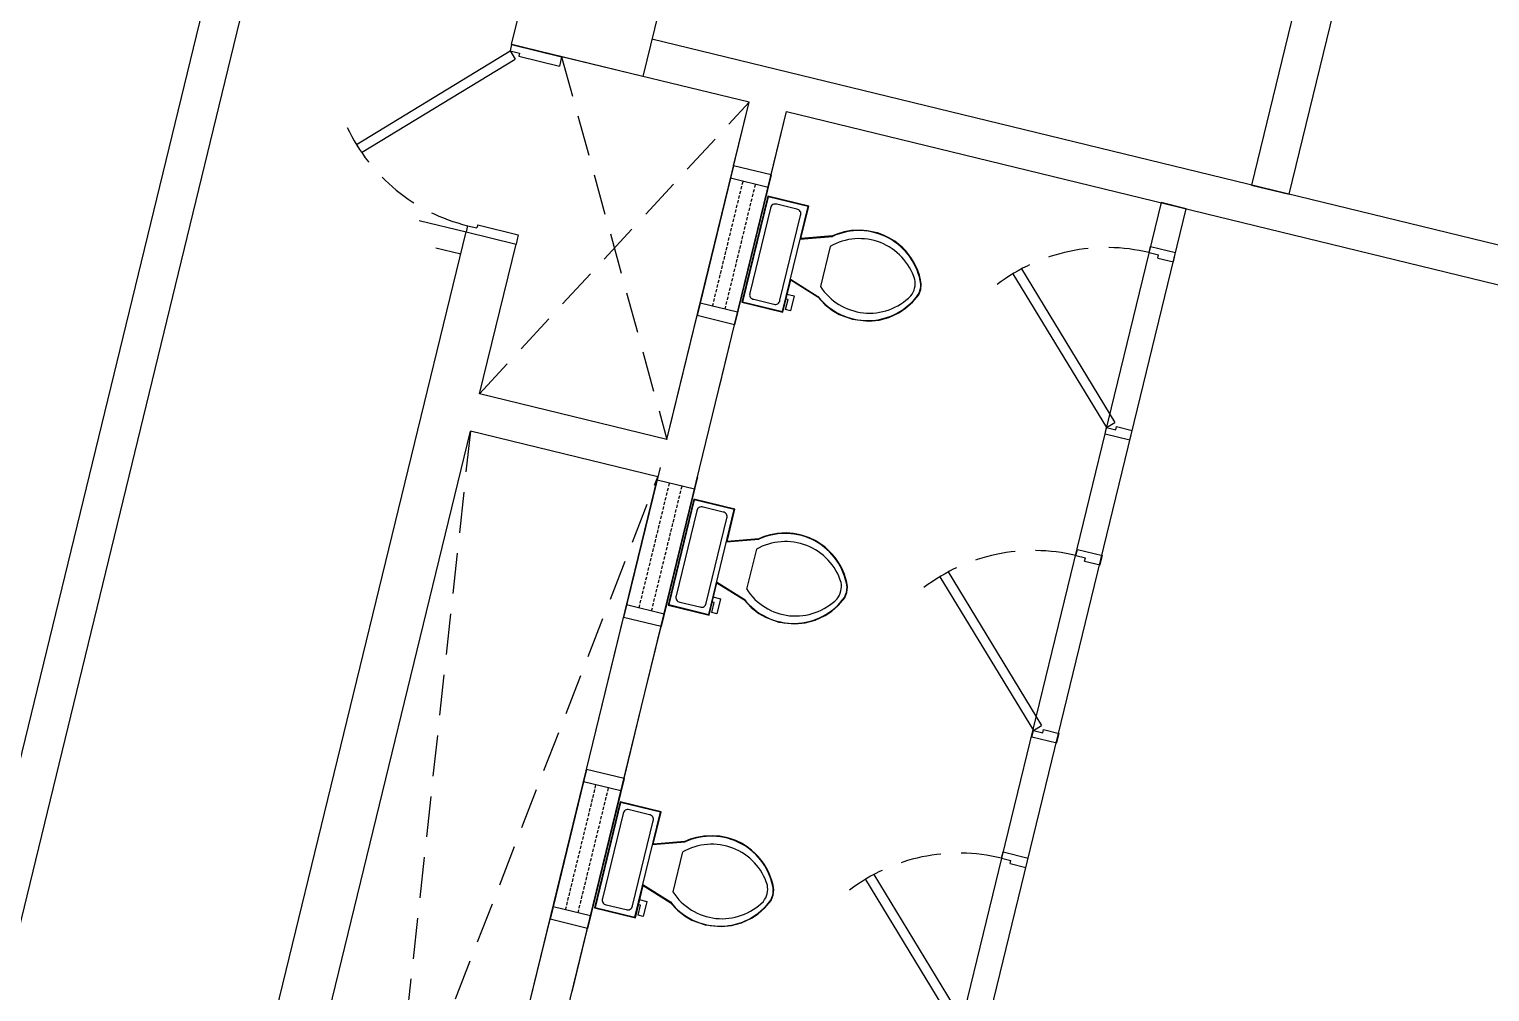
# Model space of a CAD drawing. Header units: feet. Extents: x 50754 to 76410, y 49660 to 67674.
# Drawn here: x 65996.9 to 66224.1, y 58170.2 to 58320 of the extents above; entities that cross this region are included whole.
import ezdxf

# ---------------------------------------------------------------- set-up
doc = ezdxf.new("R2010")
doc.units = ezdxf.units.FT
for name, pattern in [('Amconstr', [9999, 9999, 0]), ('DASHED', [0.75, 0.5, -0.25]), ('HIDDEN', [9.525, 6.35, -3.175])]:
    doc.linetypes.add(name, pattern=pattern)
for name, color, linetype in [('COL', 6, 'Continuous'), ('F--BLOCKWALL-1', 2, 'Continuous'), ('F--BLOCKWALL-3', 253, 'Continuous'), ('FOOTPATH', 1, 'Continuous'), ('H--CLADDING-1', 1, 'Continuous'), ('L--DOORS-1', 1, 'Continuous'), ('M--STAIR IDD', 1, 'HIDDEN'), ('W--ELE-1', 2, 'Continuous'), ('WALL', 4, 'Continuous')]:
    doc.layers.add(name, color=color, linetype=linetype)
doc.layers.add('F--BLOCKWALL-2', color=3, linetype='Continuous', plot=False)

# ---------------------------------------------------------------- blocks, each defined once
blk = doc.blocks.new('A$C2b783d29')
at = {"color": 253}
for p, q in [((436, 1650.9), (419.04, 1650.9)), ((419.04, 1650.9), (419.04, 1644.34)), ((435.92, 1650.82), (419.12, 1650.82)), ((419.12, 1650.82), (419.12, 1644.42)), ((434.32, 1650.02), (420.72, 1650.02)), ((435.92, 1644.42), (435.92, 1650.82)), ((436, 1644.34), (436, 1650.9)), ((484.48, 1650.9), (467.52, 1650.9)), ((467.52, 1650.9), (467.52, 1644.34)), ((484.4, 1650.82), (467.6, 1650.82)), ((467.6, 1650.82), (467.6, 1644.42)), ((482.8, 1650.02), (469.2, 1650.02)), ((484.4, 1644.42), (484.4, 1650.82)), ((484.48, 1644.34), (484.48, 1650.9)), ((532.99, 1650.9), (516.03, 1650.9)), ((516.03, 1650.9), (516.03, 1644.34)), ((532.91, 1650.82), (516.11, 1650.82)), ((516.11, 1650.82), (516.11, 1644.42)), ((531.31, 1650.02), (517.71, 1650.02)), ((532.91, 1644.42), (532.91, 1650.82)), ((532.99, 1644.34), (532.99, 1650.9)), ((419.92, 1649.22), (419.92, 1646.02)), ((435.12, 1646.02), (435.12, 1649.22)), ((468.4, 1649.22), (468.4, 1646.02)), ((483.6, 1646.02), (483.6, 1649.22)), ((516.91, 1649.22), (516.91, 1646.02)), ((532.11, 1646.02), (532.11, 1649.22)), ((420.72, 1645.22), (434.32, 1645.22)), ((469.2, 1645.22), (482.8, 1645.22)), ((517.71, 1645.22), (531.31, 1645.22)), ((419.04, 1644.34), (424.2, 1644.34)), ((419.12, 1644.42), (435.92, 1644.42)), ((419.52, 1644.02), (421.12, 1644.02)), ((419.52, 1643.22), (419.52, 1644.02)), ((421.92, 1643.22), (419.52, 1643.22)), ((421.12, 1644.02), (421.12, 1644.42)), ((421.92, 1644.42), (421.92, 1643.22)), ((424.2, 1644.34), (422.64, 1639.65)), ((424.32, 1644.42), (422.72, 1639.62)), ((430.72, 1644.42), (432.32, 1639.62)), ((432.39, 1639.65), (430.83, 1644.34)), ((430.83, 1644.34), (436, 1644.34)), ((467.52, 1644.34), (472.69, 1644.34)), ((467.6, 1644.42), (484.4, 1644.42)), ((468, 1644.02), (469.6, 1644.02)), ((468, 1643.22), (468, 1644.02)), ((470.4, 1643.22), (468, 1643.22)), ((469.6, 1644.02), (469.6, 1644.42)), ((470.4, 1644.42), (470.4, 1643.22)), ((472.69, 1644.34), (471.13, 1639.65)), ((472.8, 1644.42), (471.2, 1639.62)), ((479.2, 1644.42), (480.8, 1639.62)), ((480.87, 1639.65), (479.31, 1644.34)), ((479.31, 1644.34), (484.48, 1644.34)), ((516.03, 1644.34), (521.2, 1644.34)), ((516.11, 1644.42), (532.91, 1644.42)), ((516.51, 1644.02), (518.11, 1644.02)), ((516.51, 1643.22), (516.51, 1644.02)), ((518.91, 1643.22), (516.51, 1643.22)), ((518.11, 1644.02), (518.11, 1644.42)), ((518.91, 1644.42), (518.91, 1643.22)), ((521.2, 1644.34), (519.64, 1639.65)), ((521.31, 1644.42), (519.71, 1639.62)), ((527.71, 1644.42), (529.31, 1639.62)), ((529.38, 1639.65), (527.82, 1644.34)), ((527.82, 1644.34), (532.99, 1644.34)), ((421.72, 1638.26), (421.1, 1636.89)), ((422.64, 1639.65), (421.72, 1638.26)), ((430.72, 1639.62), (424.32, 1639.62)), ((432.91, 1638.93), (432.39, 1639.65)), ((433.43, 1638.05), (432.91, 1638.93)), ((433.89, 1637.01), (433.43, 1638.05)), ((470.21, 1638.26), (469.59, 1636.89)), ((471.13, 1639.65), (470.21, 1638.26)), ((479.2, 1639.62), (472.8, 1639.62)), ((481.4, 1638.93), (480.87, 1639.65)), ((481.91, 1638.05), (481.4, 1638.93)), ((482.37, 1637.01), (481.91, 1638.05)), ((518.71, 1638.26), (518.1, 1636.89)), ((519.64, 1639.65), (518.71, 1638.26)), ((527.71, 1639.62), (521.31, 1639.62)), ((529.9, 1638.93), (529.38, 1639.65)), ((530.42, 1638.05), (529.9, 1638.93)), ((530.88, 1637.01), (530.42, 1638.05)), ((421.1, 1636.89), (420.76, 1635.74)), ((434.28, 1635.7), (433.89, 1637.01)), ((469.59, 1636.89), (469.25, 1635.74)), ((482.76, 1635.7), (482.37, 1637.01)), ((518.1, 1636.89), (517.76, 1635.74)), ((531.27, 1635.7), (530.88, 1637.01)), ((420.76, 1635.74), (420.52, 1633.55)), ((420.52, 1633.55), (420.84, 1631.06)), ((434.46, 1634.6), (434.28, 1635.7)), ((434.5, 1633.55), (434.46, 1634.6)), ((434.5, 1632.97), (434.5, 1633.55)), ((469.25, 1635.74), (469, 1633.55)), ((469, 1633.55), (469.32, 1631.06)), ((482.95, 1634.6), (482.76, 1635.7)), ((482.99, 1633.55), (482.95, 1634.6)), ((482.99, 1632.97), (482.99, 1633.55)), ((517.76, 1635.74), (517.51, 1633.55)), ((517.51, 1633.55), (517.83, 1631.06)), ((531.45, 1634.6), (531.27, 1635.7)), ((531.49, 1633.55), (531.45, 1634.6)), ((531.49, 1632.97), (531.49, 1633.55)), ((434.19, 1631.06), (434.39, 1631.99)), ((434.39, 1631.99), (434.5, 1632.97)), ((482.68, 1631.06), (482.88, 1631.99)), ((482.88, 1631.99), (482.99, 1632.97)), ((531.19, 1631.06), (531.39, 1631.99)), ((531.39, 1631.99), (531.49, 1632.97)), ((420.84, 1631.06), (421.39, 1629.51)), ((421.39, 1629.51), (422.15, 1628.13)), ((433.17, 1628.59), (433.54, 1629.29)), ((433.54, 1629.29), (433.87, 1630.05)), ((433.87, 1630.05), (434.19, 1631.06)), ((469.32, 1631.06), (469.88, 1629.51)), ((469.88, 1629.51), (470.63, 1628.13)), ((481.65, 1628.59), (482.03, 1629.29)), ((482.03, 1629.29), (482.36, 1630.05)), ((482.36, 1630.05), (482.68, 1631.06)), ((517.83, 1631.06), (518.38, 1629.51)), ((518.38, 1629.51), (519.14, 1628.13)), ((530.16, 1628.59), (530.54, 1629.29)), ((530.54, 1629.29), (530.87, 1630.05)), ((530.87, 1630.05), (531.19, 1631.06)), ((422.15, 1628.13), (423.22, 1626.79)), ((423.22, 1626.79), (424.14, 1625.93)), ((431.24, 1626.23), (431.88, 1626.86)), ((431.88, 1626.86), (432.35, 1627.4)), ((432.35, 1627.4), (432.81, 1628.03)), ((432.81, 1628.03), (433.17, 1628.59)), ((470.63, 1628.13), (471.71, 1626.79)), ((471.71, 1626.79), (472.63, 1625.93)), ((479.73, 1626.23), (480.37, 1626.86)), ((480.37, 1626.86), (480.84, 1627.4)), ((480.84, 1627.4), (481.3, 1628.03)), ((481.3, 1628.03), (481.65, 1628.59)), ((519.14, 1628.13), (520.21, 1626.79)), ((520.21, 1626.79), (521.14, 1625.93)), ((528.23, 1626.23), (528.87, 1626.86)), ((528.87, 1626.86), (529.35, 1627.4)), ((529.35, 1627.4), (529.81, 1628.03)), ((529.81, 1628.03), (530.16, 1628.59)), ((424.14, 1625.93), (425.3, 1625.13)), ((425.3, 1625.13), (426.66, 1624.45)), ((426.66, 1624.45), (427.52, 1624.34)), ((427.52, 1624.34), (428.37, 1624.45)), ((428.37, 1624.45), (429, 1624.73)), ((429, 1624.73), (429.66, 1625.08)), ((429.66, 1625.08), (430.27, 1625.47)), ((430.27, 1625.47), (430.8, 1625.86)), ((430.8, 1625.86), (431.24, 1626.23)), ((472.63, 1625.93), (473.78, 1625.13)), ((473.78, 1625.13), (475.14, 1624.45)), ((475.14, 1624.45), (476, 1624.34)), ((476, 1624.34), (476.86, 1624.45)), ((476.86, 1624.45), (477.49, 1624.73)), ((477.49, 1624.73), (478.14, 1625.08)), ((478.14, 1625.08), (478.76, 1625.47)), ((478.76, 1625.47), (479.29, 1625.86)), ((479.29, 1625.86), (479.73, 1626.23)), ((521.14, 1625.93), (522.29, 1625.13)), ((522.29, 1625.13), (523.65, 1624.45)), ((523.65, 1624.45), (524.51, 1624.34)), ((524.51, 1624.34), (525.37, 1624.45)), ((525.37, 1624.45), (525.99, 1624.73)), ((525.99, 1624.73), (526.65, 1625.08)), ((526.65, 1625.08), (527.27, 1625.47)), ((527.27, 1625.47), (527.8, 1625.86)), ((527.8, 1625.86), (528.23, 1626.23))]:
    blk.add_line(p, q, dxfattribs=at)
at = {"color": 253, "linetype": 'ByBlock'}
for p, q in [((436, 1650.9), (419.04, 1650.9)), ((419.04, 1650.9), (419.04, 1644.34)), ((436, 1644.34), (436, 1650.9)), ((484.48, 1650.9), (467.52, 1650.9)), ((467.52, 1650.9), (467.52, 1644.34)), ((484.48, 1644.34), (484.48, 1650.9)), ((532.99, 1650.9), (516.03, 1650.9)), ((516.03, 1650.9), (516.03, 1644.34)), ((532.99, 1644.34), (532.99, 1650.9)), ((419.04, 1644.34), (424.2, 1644.34)), ((424.2, 1644.34), (422.64, 1639.65)), ((432.39, 1639.65), (430.83, 1644.34)), ((430.83, 1644.34), (436, 1644.34)), ((467.52, 1644.34), (472.69, 1644.34)), ((472.69, 1644.34), (471.13, 1639.65)), ((480.87, 1639.65), (479.31, 1644.34)), ((479.31, 1644.34), (484.48, 1644.34)), ((516.03, 1644.34), (521.2, 1644.34)), ((521.2, 1644.34), (519.64, 1639.65)), ((529.38, 1639.65), (527.82, 1644.34)), ((527.82, 1644.34), (532.99, 1644.34)), ((421.72, 1638.26), (421.1, 1636.89)), ((422.64, 1639.65), (421.72, 1638.26)), ((432.91, 1638.93), (432.39, 1639.65)), ((433.43, 1638.05), (432.91, 1638.93)), ((433.89, 1637.01), (433.43, 1638.05)), ((470.21, 1638.26), (469.59, 1636.89)), ((471.13, 1639.65), (470.21, 1638.26)), ((481.4, 1638.93), (480.87, 1639.65)), ((481.91, 1638.05), (481.4, 1638.93)), ((482.37, 1637.01), (481.91, 1638.05)), ((518.71, 1638.26), (518.1, 1636.89)), ((519.64, 1639.65), (518.71, 1638.26)), ((529.9, 1638.93), (529.38, 1639.65)), ((530.42, 1638.05), (529.9, 1638.93)), ((530.88, 1637.01), (530.42, 1638.05)), ((421.1, 1636.89), (420.76, 1635.74)), ((434.28, 1635.7), (433.89, 1637.01)), ((469.59, 1636.89), (469.25, 1635.74)), ((482.76, 1635.7), (482.37, 1637.01)), ((518.1, 1636.89), (517.76, 1635.74)), ((531.27, 1635.7), (530.88, 1637.01)), ((420.76, 1635.74), (420.52, 1633.55)), ((420.52, 1633.55), (420.84, 1631.06)), ((434.46, 1634.6), (434.28, 1635.7)), ((434.5, 1633.55), (434.46, 1634.6)), ((434.5, 1632.97), (434.5, 1633.55)), ((469.25, 1635.74), (469, 1633.55)), ((469, 1633.55), (469.32, 1631.06)), ((482.95, 1634.6), (482.76, 1635.7)), ((482.99, 1633.55), (482.95, 1634.6)), ((482.99, 1632.97), (482.99, 1633.55)), ((517.76, 1635.74), (517.51, 1633.55)), ((517.51, 1633.55), (517.83, 1631.06)), ((531.45, 1634.6), (531.27, 1635.7)), ((531.49, 1633.55), (531.45, 1634.6)), ((531.49, 1632.97), (531.49, 1633.55)), ((434.19, 1631.06), (434.39, 1631.99)), ((434.39, 1631.99), (434.5, 1632.97)), ((482.68, 1631.06), (482.88, 1631.99)), ((482.88, 1631.99), (482.99, 1632.97)), ((531.19, 1631.06), (531.39, 1631.99)), ((531.39, 1631.99), (531.49, 1632.97)), ((420.84, 1631.06), (421.39, 1629.51)), ((421.39, 1629.51), (422.15, 1628.13)), ((433.17, 1628.59), (433.54, 1629.29)), ((433.54, 1629.29), (433.87, 1630.05)), ((433.87, 1630.05), (434.19, 1631.06)), ((469.32, 1631.06), (469.88, 1629.51)), ((469.88, 1629.51), (470.63, 1628.13)), ((481.65, 1628.59), (482.03, 1629.29)), ((482.03, 1629.29), (482.36, 1630.05)), ((482.36, 1630.05), (482.68, 1631.06)), ((517.83, 1631.06), (518.38, 1629.51)), ((518.38, 1629.51), (519.14, 1628.13)), ((530.16, 1628.59), (530.54, 1629.29)), ((530.54, 1629.29), (530.87, 1630.05)), ((530.87, 1630.05), (531.19, 1631.06)), ((422.15, 1628.13), (423.22, 1626.79)), ((423.22, 1626.79), (424.14, 1625.93)), ((431.24, 1626.23), (431.88, 1626.86)), ((431.88, 1626.86), (432.35, 1627.4)), ((432.35, 1627.4), (432.81, 1628.03)), ((432.81, 1628.03), (433.17, 1628.59)), ((470.63, 1628.13), (471.71, 1626.79)), ((471.71, 1626.79), (472.63, 1625.93)), ((479.73, 1626.23), (480.37, 1626.86)), ((480.37, 1626.86), (480.84, 1627.4)), ((480.84, 1627.4), (481.3, 1628.03)), ((481.3, 1628.03), (481.65, 1628.59)), ((519.14, 1628.13), (520.21, 1626.79)), ((520.21, 1626.79), (521.14, 1625.93)), ((528.23, 1626.23), (528.87, 1626.86)), ((528.87, 1626.86), (529.35, 1627.4)), ((529.35, 1627.4), (529.81, 1628.03)), ((529.81, 1628.03), (530.16, 1628.59)), ((424.14, 1625.93), (425.3, 1625.13)), ((425.3, 1625.13), (426.66, 1624.45)), ((426.66, 1624.45), (427.52, 1624.34)), ((427.52, 1624.34), (428.37, 1624.45)), ((428.37, 1624.45), (429, 1624.73)), ((429, 1624.73), (429.66, 1625.08)), ((429.66, 1625.08), (430.27, 1625.47)), ((430.27, 1625.47), (430.8, 1625.86)), ((430.8, 1625.86), (431.24, 1626.23)), ((472.63, 1625.93), (473.78, 1625.13)), ((473.78, 1625.13), (475.14, 1624.45)), ((475.14, 1624.45), (476, 1624.34)), ((476, 1624.34), (476.86, 1624.45)), ((476.86, 1624.45), (477.49, 1624.73)), ((477.49, 1624.73), (478.14, 1625.08)), ((478.14, 1625.08), (478.76, 1625.47)), ((478.76, 1625.47), (479.29, 1625.86)), ((479.29, 1625.86), (479.73, 1626.23)), ((521.14, 1625.93), (522.29, 1625.13)), ((522.29, 1625.13), (523.65, 1624.45)), ((523.65, 1624.45), (524.51, 1624.34)), ((524.51, 1624.34), (525.37, 1624.45)), ((525.37, 1624.45), (525.99, 1624.73)), ((525.99, 1624.73), (526.65, 1625.08)), ((526.65, 1625.08), (527.27, 1625.47)), ((527.27, 1625.47), (527.8, 1625.86)), ((527.8, 1625.86), (528.23, 1626.23))]:
    blk.add_line(p, q, dxfattribs=at)
at = {"color": 253, "linetype": 'HIDDEN'}
for centre, start, end in [((545.5, 1695.18), 128.8494, 180), ((413.51, 1591.18), 0, 51.1506), ((462, 1591.08), 0, 51.1506), ((510.5, 1591.18), 0, 51.1506)]:
    blk.add_arc(centre, 28, start, end, dxfattribs=at)
at = {"color": 253}
for centre, radius, start, end in [((420.62, 1649.32), 0.707, 81.8699, 188.1301), ((434.42, 1649.32), 0.707, 351.8699, 98.1301), ((469.1, 1649.32), 0.707, 81.8699, 188.1301), ((482.9, 1649.32), 0.707, 351.8699, 98.1301), ((517.61, 1649.32), 0.707, 81.8699, 188.1301), ((531.41, 1649.32), 0.707, 351.8699, 98.1301), ((420.62, 1645.92), 0.707, 171.8699, 278.1301), ((434.42, 1645.92), 0.707, 261.8699, 8.1301), ((469.1, 1645.92), 0.707, 171.8699, 278.1301), ((482.9, 1645.92), 0.707, 261.8699, 8.1301), ((517.61, 1645.92), 0.707, 171.8699, 278.1301), ((531.41, 1645.92), 0.707, 261.8699, 8.1301), ((430.33, 1633.55), 9.74, 141.4691, 247.9714), ((430.88, 1633.36), 9.06, 136.3677, 238.9468), ((424.7, 1633.55), 9.74, 292.0284, 38.5307), ((424.16, 1633.36), 9.06, 301.053, 43.6321), ((478.82, 1633.55), 9.74, 141.4691, 247.9714), ((479.36, 1633.36), 9.06, 136.3677, 238.9468), ((473.19, 1633.55), 9.74, 292.0284, 38.5307), ((472.64, 1633.36), 9.06, 301.053, 43.6321), ((527.33, 1633.55), 9.74, 141.4691, 247.9714), ((527.87, 1633.36), 9.06, 136.3677, 238.9468), ((521.69, 1633.55), 9.74, 292.0284, 38.5307), ((521.15, 1633.36), 9.06, 301.053, 43.6321), ((427.52, 1628.51), 3.2, 245.7318, 294.2682), ((427.52, 1627.62), 3.2, 254.8605, 285.1395), ((476, 1628.51), 3.2, 245.7318, 294.2682), ((476, 1627.62), 3.2, 254.8605, 285.1395), ((524.51, 1628.51), 3.2, 245.7318, 294.2682), ((524.51, 1627.62), 3.2, 254.8605, 285.1395)]:
    blk.add_arc(centre, radius, start, end, dxfattribs=at)
at = {"layer": 'COL', "color": 253}
for p, q in [((546.5, 1695.18), (567.5, 1695.18)), ((546.5, 1674.18), (546.5, 1695.18)), ((567.5, 1674.18), (546.5, 1674.18))]:
    blk.add_line(p, q, dxfattribs=at)
at = {"layer": 'F--BLOCKWALL-1', "color": 253}
for p, q in [((546.51, 1591.18), (405.51, 1591.18)), ((546.51, 1587.18), (546.51, 1591.18)), ((405.51, 1587.18), (546.51, 1587.18))]:
    blk.add_line(p, q, dxfattribs=at)
at = {"layer": 'F--BLOCKWALL-2', "color": 253, "linetype": 'HIDDEN'}
for p, q in [((258.5, 1687.18), (486.51, 1657.18, 0)), ((486.51, 1687.18, 0), (258.5, 1657.18)), ((492.51, 1687.18, 0), (546.51, 1657.18)), ((546.51, 1687.18), (492.51, 1657.18, 0))]:
    blk.add_line(p, q, dxfattribs=at)
at = {"layer": 'F--BLOCKWALL-2', "color": 253}
for p, q in [((258.5, 1657.18), (486.51, 1657.18)), ((731.22, 1578.18), (552.5, 1578.18)), ((552.5, 1578.18), (552.5, 1572.18)), ((552.5, 1572.18), (731.22, 1572.18))]:
    blk.add_line(p, q, dxfattribs=at)
at = {"layer": 'F--BLOCKWALL-3', "color": 253}
for p, q in [((250.5, 1695.18), (516.5, 1695.18, -0.01)), ((516.5, 1695.18, -0.01), (516.5, 1687.18)), ((546.5, 1695.18), (687.72, 1695.18)), ((546.5, 1695.18), (546.5, 1687.18)), ((546.51, 1687.18), (546.51, 1695.18)), ((258.5, 1687.18), (486.51, 1687.18, 0.01)), ((486.51, 1657.18, 0), (486.51, 1687.18, 0)), ((492.51, 1687.18, 0.01), (516.5, 1687.18)), ((492.51, 1657.18, 0), (492.51, 1687.18, 0)), ((546.5, 1687.18), (546.5, 1687.18, 0)), ((546.51, 1657.18), (546.51, 1687.18)), ((552.5, 1183.68), (552.5, 1674.18)), ((389.34, 1657.18), (415.67, 1657.18)), ((415.67, 1651.18), (415.67, 1657.18)), ((439.67, 1657.18), (464.01, 1657.18)), ((439.67, 1651.18), (439.67, 1657.18)), ((464.01, 1651.18), (464.01, 1657.18)), ((492.51, 1657.18), (546.51, 1657.18)), ((494.01, 1657.18), (512.34, 1657.18)), ((512.34, 1651.18), (512.34, 1657.18)), ((536.34, 1657.18), (546.51, 1657.18)), ((536.34, 1651.18), (536.34, 1657.18)), ((258.5, 1651.18), (546.5, 1651.18)), ((405.51, 1651.18), (415.67, 1651.18)), ((439.67, 1651.18), (449.84, 1651.18)), ((453.84, 1651.18), (464.01, 1651.18)), ((502.18, 1651.18), (512.34, 1651.18)), ((536.34, 1651.18), (546.51, 1651.18)), ((546.5, 1651.18), (546.5, 1177.68))]:
    blk.add_line(p, q, dxfattribs=at)
at = {"layer": 'H--CLADDING-1', "color": 253}
for p, q in [((516.5, 1702.68, -0.01), (516.5, 1695.18, -0.01)), ((513, 1699.18, -0.01), (513, 1695.18, -0.01))]:
    blk.add_line(p, q, dxfattribs=at)
at = {"layer": 'L--DOORS-1', "color": 253}
for p, q in [((524.67, 1713.89), (544.44, 1694.12)), ((525.7, 1714.98), (545.5, 1695.18)), ((516.5, 1695.18), (516.5, 1687.18)), ((517.5, 1695.18), (516.5, 1695.18)), ((517.5, 1695.18), (517.5, 1693.68)), ((545.5, 1695.18), (544.44, 1694.12)), ((546.5, 1695.18), (545.5, 1695.18)), ((545.5, 1695.18), (545.5, 1693.68)), ((546.5, 1695.18), (546.5, 1687.18)), ((518, 1693.68), (517.5, 1693.68)), ((518, 1693.68), (518, 1687.18)), ((545.5, 1693.68), (545, 1693.68)), ((545, 1693.68), (545, 1687.18)), ((518, 1687.18), (516.5, 1687.18)), ((546.5, 1687.18), (545, 1687.18)), ((433.3, 1610.98), (413.51, 1591.18)), ((481.8, 1610.88), (462, 1591.08)), ((530.3, 1610.98), (510.5, 1591.18)), ((434.34, 1609.89), (414.57, 1590.12)), ((482.83, 1609.79), (463.06, 1590.02)), ((531.33, 1609.89), (511.56, 1590.12)), ((441.51, 1591.18), (441.51, 1589.68)), ((441.51, 1591.18), (442.51, 1591.18)), ((442.51, 1591.18), (442.51, 1587.18)), ((461, 1591.08), (462, 1591.08)), ((461, 1591.08), (461, 1587.08)), ((462, 1591.08), (462, 1589.58)), ((462, 1591.08), (463.06, 1590.02)), ((490, 1591.08), (490, 1589.58)), ((490, 1591.08), (491, 1591.08)), ((491, 1591.08), (491, 1587.08)), ((509.5, 1591.18), (510.5, 1591.18)), ((509.5, 1591.18), (509.5, 1587.18)), ((510.5, 1591.18), (510.5, 1589.68)), ((510.5, 1591.18), (511.56, 1590.12)), ((538.5, 1591.18), (538.5, 1589.68)), ((538.5, 1591.18), (539.5, 1591.18)), ((539.5, 1591.18), (539.5, 1587.18)), ((441.01, 1589.68), (441.01, 1587.18)), ((441.01, 1589.68), (441.51, 1589.68)), ((462, 1589.58), (462.5, 1589.58)), ((462.5, 1589.58), (462.5, 1587.08)), ((489.5, 1589.58), (489.5, 1587.08)), ((489.5, 1589.58), (490, 1589.58)), ((510.5, 1589.68), (511, 1589.68)), ((511, 1589.68), (511, 1587.18)), ((538, 1589.68), (538, 1587.18)), ((538, 1589.68), (538.5, 1589.68)), ((441.01, 1587.18), (442.51, 1587.18)), ((461, 1587.08), (462.5, 1587.08)), ((489.5, 1587.08), (491, 1587.08)), ((509.5, 1587.18), (511, 1587.18)), ((538, 1587.18), (539.5, 1587.18))]:
    blk.add_line(p, q, dxfattribs=at)
at = {"layer": 'M--STAIR IDD', "color": 253, "ltscale": 2}
for centre, radius, start, end in [((2623.84, 1040.18), 2031, 163.55399, 196.44601), ((2664.11, 1040.18), 2031, 163.55399, 196.44601), ((2704.44, 1040.18), 2031, 163.55399, 196.44601), ((2744.83, 1040.18), 2031, 163.55399, 196.44601), ((2744.83, 1040.18), 1992, 163.22257, 196.77743), ((2744.83, 1040.18), 2148, 165.66019, 177.45179)]:
    blk.add_arc(centre, radius, start, end, dxfattribs=at)
at = {"layer": 'W--ELE-1', "color": 253, "ltscale": 10}
for p, q in [((439.67, 1657.18), (415.67, 1657.18)), ((417.67, 1651.18), (417.67, 1657.18)), ((437.67, 1651.18), (437.67, 1657.18)), ((488.01, 1657.18), (464.01, 1657.18)), ((466.01, 1651.18), (466.01, 1657.18)), ((486.01, 1651.18), (486.01, 1657.18)), ((536.34, 1657.18), (512.34, 1657.18)), ((514.34, 1651.18), (514.34, 1657.18)), ((534.34, 1651.18), (534.34, 1657.18)), ((439.67, 1651.18), (415.67, 1651.18)), ((488.01, 1651.18), (464.01, 1651.18)), ((536.34, 1651.18), (512.34, 1651.18))]:
    blk.add_line(p, q, dxfattribs=at)
at = {"layer": 'W--ELE-1', "color": 253, "linetype": 'DASHED'}
for p, q in [((417.67, 1655.18), (437.67, 1655.18)), ((466.01, 1655.18), (486.01, 1655.18)), ((514.34, 1655.18), (534.34, 1655.18)), ((417.67, 1653.18), (437.67, 1653.18)), ((466.01, 1653.18), (486.01, 1653.18)), ((514.34, 1653.18), (534.34, 1653.18))]:
    blk.add_line(p, q, dxfattribs=at)

msp = doc.modelspace()

# ---------------------------------------------------------------- linework, layer by layer
at = {"layer": 'FOOTPATH', "color": 253, "elevation": 0.01704}
for points in [[(67885.6226, 59364.75647), (68003.66664, 59849.59315), (67632.14955, 59940.04706), (67676.36348, 60121.64487, 1), (67052.58563, 60273.51715), (67010.97387, 60102.60713), (66593.05246, 60204.35918), (66612.92486, 60285.98018), (66361.27617, 60347.24952), (66341.40376, 60265.62853), (66302.18081, 60275.17821, 1), (66116.37139, 59512.01198), (66140.52065, 59506.13232), (66106.65743, 59367.04754), (66268.44525, 59327.65677), (66233.97427, 59186.07571), (66134.86937, 59210.20495), (66054.43856, 58879.85525), (66106.90585, 58867.08095), (65979.90682, 58345.46383), (66026.54442, 58334.1089), (65943.91014, 57994.70901), (66405.24729, 57882.38645)], [(67879.7929, 59366.17584), (67996.41757, 59845.18282), (67624.90048, 59935.63673), (67670.53378, 60123.06423, 1), (67058.41533, 60272.09778), (67015.3842, 60095.35806), (66585.80339, 60199.94885), (66605.6758, 60281.56984), (66365.6865, 60340.00046), (66345.81409, 60258.37946), (66300.76144, 60269.34851, 1), (66117.79076, 59517.84168), (66147.76971, 59510.54265), (66113.9065, 59371.45787), (66275.69432, 59332.06711), (66238.3846, 59178.82665), (66139.27971, 59202.95589), (66061.68762, 58884.26559), (66114.15492, 58871.49128), (65987.15589, 58349.87416), (66033.79349, 58338.51923), (65951.15921, 57999.11935), (66406.66665, 57888.21615)]]:
    msp.add_lwpolyline(points, format="xyb", dxfattribs=at)

# ---------------------------------------------------------------- block references
at = {"layer": 'WALL', "color": 253, "linetype": 'Amconstr', "lineweight": 25, "rotation": 76.31633277806492}
msp.add_blockref('A$C2b783d29', (67589.70836, 57385.58811, 0.01704), dxfattribs=at)

doc.saveas('drawing.dxf')
